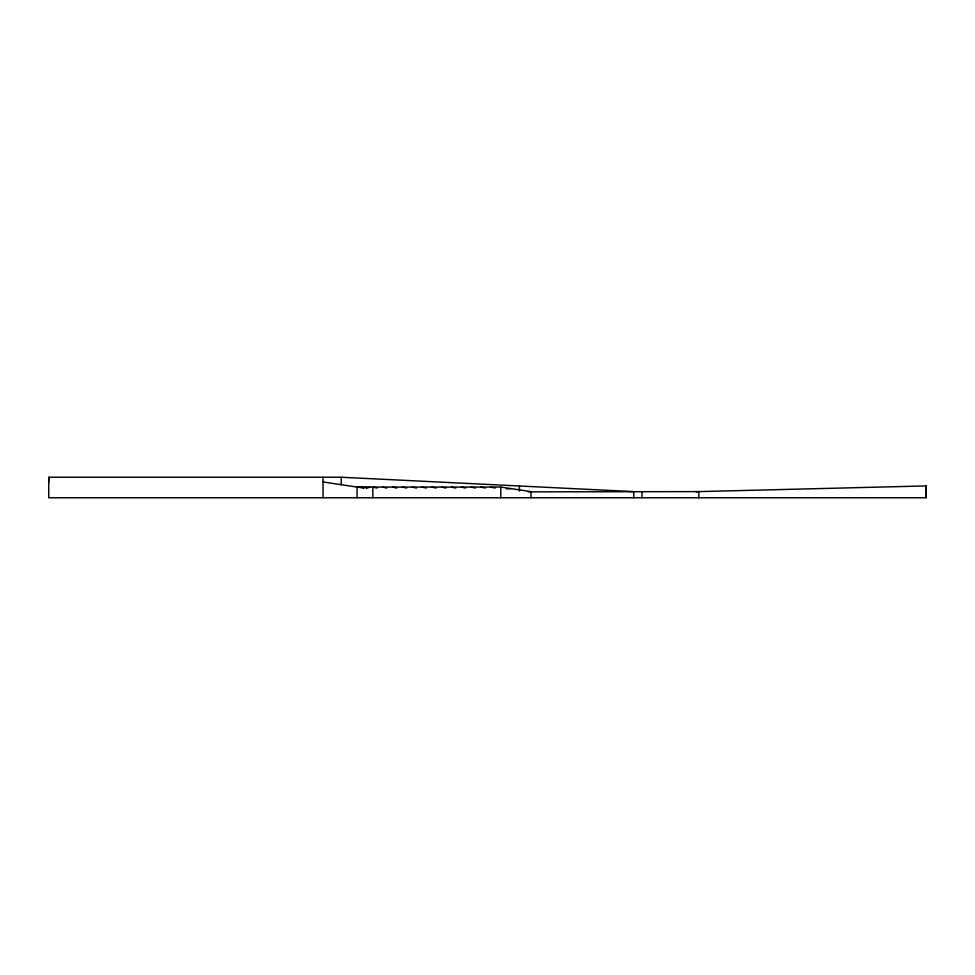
<?xml version="1.0" encoding="UTF-8"?>
<svg xmlns="http://www.w3.org/2000/svg" width="975" height="975" viewBox="0 0 975 975"><rect width="100%" height="100%" fill="white"/><g stroke="black" fill="none" stroke-linecap="round" stroke-linejoin="round"><path stroke-width="1.46" d="M48.75 481.967L48.75 477.238L341.25 477.238L633.75 491.607L633.75 497.762M48.75 477.238L48.75 497.762L926.25 497.762L926.25 485.916L698.819 491.607L528.121 491.851M367.575 488.024L369.683 487.073M696.113 491.948L698.819 491.607L698.819 497.762M506.525 488.95L510.851 488.585M531.009 497.762L531.009 491.607L500.772 487.073L357.045 487.073L357.045 497.762M323.054 481.967L363.809 488.085M490.925 487.073L495.142 488.085M481.089 487.073L485.306 488.085M471.242 487.073L475.459 488.085M461.407 487.073L465.623 488.085M451.559 487.073L455.776 488.085M441.724 487.073L445.941 488.085M431.876 487.073L436.093 488.085M422.041 487.073L426.258 488.085M412.206 487.073L416.423 488.085M402.358 487.073L406.575 488.085M392.523 487.073L396.74 488.085M382.675 487.073L386.892 488.085M377.057 488.085L372.84 487.073L372.84 497.762M926.25 485.916L926.25 497.762M641.964 491.607L641.964 497.762M519.419 485.989L519.419 490.986M500.772 487.073L500.772 497.762M366.515 488.487L366.515 487.073L363.358 488.024L363.358 487.073L360.202 487.073M341.25 477.238L341.25 484.697M323.054 477.238L323.054 497.762"/></g></svg>
